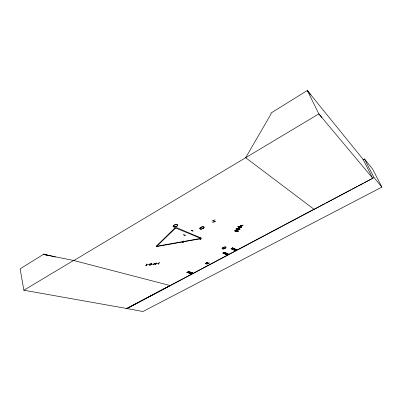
<?xml version="1.0" encoding="UTF-8"?>
<svg xmlns="http://www.w3.org/2000/svg" width="402" height="402" viewBox="0 0 402 402"><rect width="100%" height="100%" fill="white"/><g stroke="black" fill="none" stroke-linecap="round" stroke-linejoin="round"><path stroke-width="0.6" d="M206.281 263.014L207.809 263.441M213.698 220.613L214.266 221.864L213.568 220.663M182.714 242.587L183.247 241.155M182.593 242.763L183.392 241.099M156.102 263.069L155.107 264.581L156.092 262.928M155.112 264.436L156.137 263.089M151.298 263.652L150.338 265.169L151.423 263.471M151.438 263.611L150.464 264.983M146.951 264.139L146.006 265.637M237.632 230.411L234.678 230.758M235.567 231.663L238.471 231.165M241.723 226.864L238.788 227.341M239.476 228.165L236.451 228.607L239.436 228.014M240.135 229.165L237.125 229.607M227.225 254.476L226.889 254.727L222.929 253.059L223.381 252.823M222.939 253.064L227.331 254.491M227.336 254.481L223.19 252.928L227.165 254.582M224.185 252.406L228.125 254.079L224.271 252.361M235.346 250.235L231.085 248.637L231.477 248.501M235.969 249.918L232.085 248.18L232.532 247.954M232.12 248.17L236.406 249.672L232.436 247.928L236.401 249.682M232.411 247.939L236.235 249.773L235.949 249.918M186.835 272.33L191.387 273.581L186.87 272.32M187.025 272.234L191.548 273.486L187.015 272.249M192.196 273.089L192.141 273.189C185.262 271.209 187.824 270.958 192.538 272.968L187.925 271.697M188.267 271.576L188.02 271.712M191.121 273.712L191.548 273.486M192.106 273.199L192.533 272.978L188.141 271.581M237.522 229.085L236.265 230.743M237.14 231.467L238.291 229.959M238.858 229.19L238.617 229.351L239.909 227.653M182.714 242.743L183.377 240.969M183.151 241.974L183.453 241.914M241.637 225.507L240.351 227.19M200.447 238.833L200.106 238.949L200.482 238.823M200.106 239.662C201.739 235.195 200.719 240.341 200.05 239.497M200.141 239.637L200.869 238.014M185.372 235.542L183.478 234.733L185.397 235.331M207.03 263.3L207.427 263.194L207.186 263.32M237.959 228.356L239.225 226.648M239.361 226.643L238.079 228.326M240.024 227.658L238.788 229.306M245.657 157.705L271.159 113.776L270.873 113.128L307.329 90.485L362.986 159.222L372.744 178.287L318.826 113.907L307.329 90.485M146.986 264.164L145.866 265.697L146.936 263.998M149.524 264.606L146.499 264.953M149.308 265.29L150.117 263.767M149.303 265.275L150.268 263.772L150.047 263.632M154.579 263.245C151.83 266.692 155.494 263.476 154.509 263.114M158.157 264.074L159.217 262.702M234.662 230.984L237.693 230.572M238.904 228.723L235.934 229.065M236.451 228.612L236.461 228.356M237.743 226.643L240.858 226.371M237.401 229.085L236.165 230.753M237.024 231.487L238.26 229.843M238.532 231.326L235.517 231.758M243.084 225.306L240.094 225.592L243.024 225.145M192.282 273.119L188.076 271.682M222.954 253.059L226.914 254.712M224.055 252.401L227.959 254.17M224.306 252.27L228.351 253.958M234.959 250.371L231.085 248.637M235.08 250.381L231.225 248.627M235.17 250.34L231.276 248.602M236.044 249.803L232.155 248.074M241.532 225.638L240.361 227.024M55.375 257.044L43.868 254.089L20.1 268.848L23.869 290.224L126.816 308.515L313.982 209.231M23.869 290.224L73.616 260.436M193.04 231.014L191.226 230.326L193.101 231.155M362.82 159.82L364.458 158.926L372.644 169.131L381.9 187.091L142.946 311.515L126.816 308.515M207.688 262.265L205.105 263.601L207.658 262.144M206.744 264.184L209.336 262.873L206.693 264.029M126.012 308.892L170.131 285.536M324.615 203.764L314.108 209.326L245.451 157.544M325.721 203.176L351.167 189.704M352.278 189.121L357.252 186.483M358.363 185.9L363.338 183.262M364.443 182.679L371.639 178.87M126.851 308.661L374.026 177.583L381.9 187.091M211.829 221.045L215.246 219.834M212.507 222.522L215.914 221.346M183.121 241.974L183.433 241.858M158.207 264.235L159.368 262.707L159.152 262.571M234.713 230.894L237.622 230.663M151.031 264.421L154.026 264.003M155.669 263.873L158.72 263.461M235.989 229.175L239.034 228.793M236.904 229.884L239.738 229.487M239.803 229.607L236.788 229.828M237.803 226.803L240.723 226.301M238.738 227.457L241.708 227.095M238.532 227.713L241.381 227.316M241.441 227.437L238.411 227.658M206.538 262.742L208.085 263.29M43.868 254.089L43.944 254.481L73.867 260.531L318.826 113.907L321.917 117.505M43.944 254.481L47.577 255.411M73.576 260.456L170.312 285.586M206.713 262.807L208.276 263.37M223.251 252.823L227.2 254.491M222.999 252.953L226.949 254.622M307.651 91.138L310.821 94.957M364.458 158.926L374.026 177.583M240.094 229.014L237.14 229.356M206.171 263.099L207.718 263.667L206.176 263.089M156.8 246.24L156.705 246.557L200.704 238.728L201.387 238.115L176.247 227.507L156.8 246.24L156.227 246.23L175.096 227.808L200.844 238.416L156.8 246.24M200.96 229.095A2.221 0.93 -18.8 0 0 204.085 227.346A2.221 0.93 -18.8 0 0 200.834 227.447A2.221 0.93 -18.8 0 0 200.96 229.095M200.93 229.024A2.236 0.935 -18.8 0 0 204.07 227.261A2.236 0.935 -18.8 0 0 200.804 227.366A2.236 0.935 -18.8 0 0 200.93 229.024M174.433 226.969A2.317 1.005 -17.6 0 0 177.614 225.14A2.317 1.005 -17.6 0 0 174.131 225.236A2.317 1.005 -17.6 0 0 174.433 226.969M174.403 226.899A2.332 1.015 -17.6 0 0 177.604 225.06A2.332 1.015 -17.6 0 0 174.096 225.155A2.332 1.015 -17.6 0 0 174.403 226.899M223.095 248.928A1.995 0.749 -19.4 0 0 225.949 247.396A2.01 0.754 -19.4 0 0 223.095 247.557A2.01 0.754 -19.4 0 0 223.085 248.933A2.01 0.754 -19.4 0 0 225.959 247.396A1.995 0.749 -19.4 0 0 223.105 247.557A1.995 0.749 -19.4 0 0 223.095 248.928"/></g></svg>
